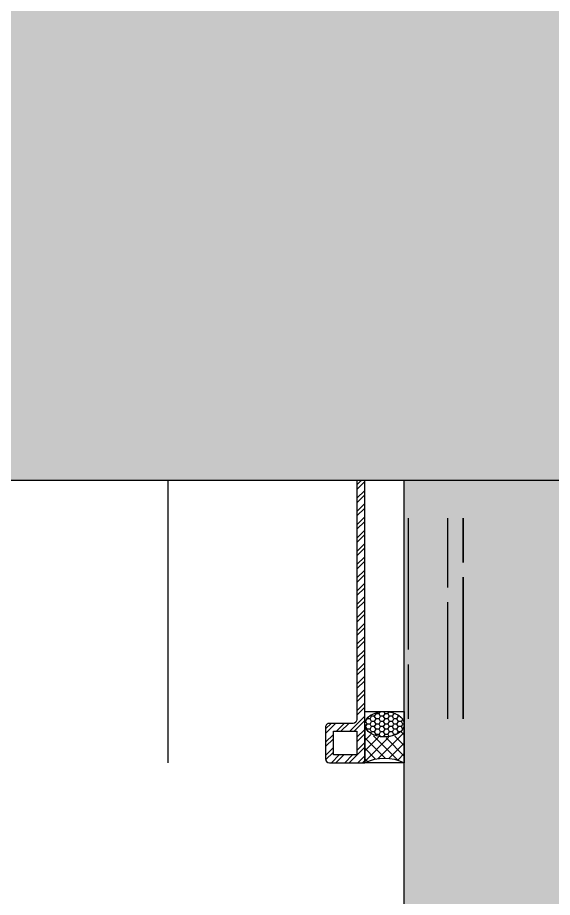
# Model space of a CAD drawing. Header units: millimetres. Extents: x 2519235 to 7246330, y 25937 to 201821.
# Drawn here: x 2744271 to 2744406.8, y 105289.8 to 105512.9 of the extents above; entities that cross this region are included whole.
import ezdxf

# ---------------------------------------------------------------- set-up
doc = ezdxf.new("R2010")
doc.units = ezdxf.units.MM
doc.set_wipeout_variables(frame=1)
for name, color, linetype in [('000 - CONCRETE_COL_CUT_COLOR_1', 7, 'Continuous'), ('000 - CONCRETE_COL_HATCH_', 7, 'Continuous'), ('000 - CONCRETE_COL_WIPEOUT_', 7, 'Continuous'), ('000 - CONCRETE_PRECAST_CUT_COLOR_4', 7, 'Continuous'), ('010 - ASPG_FLASHING_HATCH_', 7, 'Continuous'), ('010 - ASPG_FLASHING_MAIN_COLOR_4', 7, 'Continuous'), ('010 - ASPG_FLASHING_WIPEOUT_', 7, 'Continuous'), ('010 - ASPG_FRAMING_CUT_COLOR_4', 7, 'Continuous'), ('010 - ASPG_FRAMING_DEF_SUB', 7, 'Continuous'), ('010 - ASPG_FRAMING_HATCH_', 7, 'Continuous'), ('010 - ASPG_FRAMING_SUB_COLOR_2', 7, 'Continuous'), ('_Wall-PRECAST', 7, 'Continuous'), ('A-ROOF', 7, 'Continuous'), ('A-ROOF-OTLN', 7, 'Continuous'), ('Xref-PLAN-106.940$0$_PP-Dim', 7, 'Continuous')]:
    doc.layers.add(name, color=color, linetype=linetype)

# ---------------------------------------------------------------- blocks, each defined once
blk = doc.blocks.new('Xref-PLAN-106.940')
at = {"layer": 'Xref-PLAN-106.940$0$_PP-Dim', "color": 7}
for p, q in [((140694.1805612043, 10358.39471270935), (145669.1805612039, 10358.39471270935)), ((140694.1805612043, 10058.39471270935), (145669.1805612039, 10058.39471270935))]:
    blk.add_line(p, q, dxfattribs=at)
blk = doc.blocks.new('*U2092')
at = {"layer": '000 - CONCRETE_COL_HATCH_'}
h = blk.add_hatch(dxfattribs=at)
h.set_pattern_fill('AR-CONC', scale=0.04)
h.set_pattern_definition([(49.99999999999999, (-999.9999999918386, -765886.8492090016), (7.28738675984016, -0.6375634215561234), [0.762, -8.382000000000001]), (355, (-999.9999999918386, -765886.8492090016), (-1.409736856998774, 7.642273809561406), [0.6096, -6.7056233668]), (100.4514447, (-999.3927197118633, -765886.9023391417), (5.877649883614131, 7.004710076487804), [0.6476003519999999, -7.123609783999998]), (46.18420000000001, (-999.9999999918386, -765884.8172090016), (10.8431616356852, -1.681693117309086), [1.143, -12.573]), (96.63555760999992, (-999.0964039918495, -765884.9573490017), (9.49616536206012, 9.897044983908861), [0.9714009256, -10.6854243264]), (351.1841511700001, (-999.9999999918386, -765884.8172090016), (9.496165362599081, 9.897044983421306), [0.9143986828, -10.0583892768]), (21, (-998.9839999918354, -765885.3252090017), (6.064575650765299, -4.090607927483505), [0.762, -8.382000000000001]), (326.0000000000001, (-998.9839999918354, -765885.3252090017), (2.472081133905883, 7.367518644892771), [0.6096, -6.7056]), (71.45144499999999, (-998.4786186878796, -765885.6660929976), (8.536656771148646, 3.27691075543621), [0.6476003520000001, -7.123597503999999]), (37.50000000000001, (-999.9999999918386, -765886.8492090016), (0.1235441300236727, 3.382201554926124), [0, -6.62432, 0, -6.807200000000001, 0, -6.731000000000001]), (7.499999999999999, (-999.9999999918386, -765886.8492090016), (2.67278650041223, 4.00722299272478), [0, -3.88112, 0, -6.47192, 0, -2.5654]), (327.5, (-1002.26567999185, -765886.8492090016), (5.423623806674856, -0.2291497597069377), [0, -2.54, 0, -7.9248, 0, -10.5156]), (317.5, (-1003.281679991853, -765886.8492090016), (5.925167255440722, 1.017059641333321), [0, -3.302, 0, -5.26288, 0, -7.4676])])
h.paths.add_polyline_path([(-1.667805984044525e-10, 1.091393642127514e-11), (-149.9989920258522, -0.0001244321465492249), (-149.9990343553527, 39.99975112158609), (-200, 39.99950224906206), (-200, 1864.999253377318), (-150.0009656439906, 1864.999004514408), (-150.0010079741478, 1904.999502256513), (0, 1904.999502256513)])
at = {"layer": '000 - CONCRETE_COL_CUT_COLOR_1', "color": 7, "lineweight": -2}
blk.add_lwpolyline([(-200, 39.99950224906206), (-200, 1864.999253377318), (-150.0009656439906, 1864.999004514408)], dxfattribs=at)
blk = doc.blocks.new('A$C6d15e31b')
at = {"layer": '_Wall-PRECAST', "color": 7}
blk.add_line((9825, -15075.00049775097), (9825, -13250.00074662271), dxfattribs=at)
at = {"layer": 'A-ROOF', "color": 7}
for p, q in [((9840, -13338.21438364356), (9840, -13327.00000000009)), ((9840, -13377.86187590405), (9840, -13341.94495745501))]:
    blk.add_line(p, q, dxfattribs=at)
at = {"layer": 'A-ROOF-OTLN', "color": 7}
for p, q in [((9826, -13327.00000000009), (9826, -13360.30377335832)), ((9836, -13327.00000000009), (9836, -13344.52563784839)), ((9840, -13327.00000000009), (9840, -13338.21438364356)), ((9840, -13341.94495745501), (9840, -13377.86187590405)), ((9836, -13348.25621165984), (9836, -13377.86187590405)), ((9826, -13364.03434716983), (9826, -13377.86187590405))]:
    blk.add_line(p, q, dxfattribs=at)
at = {"color": 7}
blk.add_blockref('Xref-PLAN-106.940', (-135619.3374636862, -23258.39544955263), dxfattribs=at)
at = {"layer": '000 - CONCRETE_PRECAST_CUT_COLOR_4', "color": 7}
blk.add_blockref('*U2092', (10025, -15115.00000000003), dxfattribs=at)
blk = doc.blocks.new('000_ASPG_TYP_FILES_FRAMING_EXTR_BREAKLINE_TYPE_2')
at = {"layer": '010 - ASPG_FRAMING_HATCH_', "transparency": 33554585}
h = blk.add_hatch(dxfattribs=at)
h.set_pattern_fill('ANSI32', scale=0.25)
h.set_pattern_definition([(45, (0, 0), (-1.683798022700467, 1.683798022700467), []), (45, (1.1225325, 0), (-1.683798022700467, 1.683798022700467), [])])
h.paths.add_polyline_path([(131.0000000002328, 91.00000000058208, 0.4142135623730951), (132.0000000003492, 90.00000000046566), (140.0000000002328, 90.00000000046566, 0.4142135623730951), (141.0000000002328, 91.00000000046566), (141.0000000002328, 100.0000000004657), (2.000000000465661, 100.0000000004657), (2.000000000465661, 125.0000000004657), (4.656612873077393e-10, 125.0000000004657), (4.656612873077393e-10, 99.00000000046566, 0.4142135623730951), (1.000000000465661, 98.00000000046566), (63.00000000023283, 98.00000000046566, -0.414213562373093), (64.00000000023283, 97.00000000046566), (64.00000000023277, 3, -0.4142135623730951), (63.00000000023277, 2), (4.655476004700176e-10, 2), (-5.684341886080801e-14, 0), (141.0000000002328, -6.05359673500061e-09), (141.0000000002328, 8.99999999650754, 0.4142135623730951), (140.0000000002328, 9.99999999650754), (132.0000000003492, 9.99999999650754, 0.4142135623730951), (131.0000000002328, 8.999999996391125), (131.0000000002328, 3, -0.4142135623730951), (130.0000000002328, 2), (67.00000000034919, 2, -0.4142135623730951), (66.00000000023277, 3.000000000116415), (66.00000000023283, 97.00000000034925, -0.4142135623730951), (67.00000000034925, 98.00000000046566), (130.0000000002328, 98.00000000046566, -0.414213562373095), (131.0000000002328, 97.00000000046566)])
h.paths.add_polyline_path([(133.0000000002328, 92.00000000372529), (133.0000000002328, 98.00000000046566), (139.0000000004657, 98.00000000046566), (139.0000000004657, 92.00000000372529)], flags=16)
h.paths.add_polyline_path([(133.0000000002328, 7.999999996740371), (139.0000000004656, 7.999999996740371), (139.0000000004656, 2), (133.0000000002328, 2)], flags=16)
at = {"layer": '010 - ASPG_FRAMING_HATCH_'}
h = blk.add_hatch(dxfattribs=at)
h.set_pattern_fill('ANSI37', scale=0.5954980955866349, angle=-90.00000000000001)
h.set_pattern_definition([(314.9999999999999, (1257419.492862034, -519971.6224064051), (1.336931354494228, 1.336931354494224), []), (44.99999999999984, (1257419.492862034, -519971.6224064051), (-1.336931354494223, 1.336931354494228), [])])
edge = h.paths.add_edge_path()
edge.add_ellipse((57.77220869682924, 105.0000000013979), major_axis=(-3.509070088518285e-14, -4.999999999272404), ratio=0.6444816938462435, start_angle=0, end_angle=180)
edge.add_line((57.7722086968293, 110.0000000004666), (62.00000000013239, 110.0000000004666))
edge.add_arc((62.00000000012511, 110.3000000005204), 0.3000000000538421, -89.99999999861039, -1.389609784768862e-09)
edge.add_line((62.30000000017895, 110.3000000005131), (62.30000000017895, 111.0000000004666))
edge.add_line((62.30000000017895, 111.0000000004666), (61.80000000017895, 111.5000000006994))
edge.add_line((61.80000000017895, 111.5000000006994), (62.30000000017895, 112.0000000004666))
edge.add_line((62.3000000001789, 112.0000000004666), (61.8000000001789, 112.5000000006994))
edge.add_line((61.8000000001789, 112.5000000006994), (62.3000000001789, 113.0000000004666))
edge.add_line((62.3000000001789, 113.0000000004666), (61.8000000001789, 113.5000000004666))
edge.add_line((61.8000000001789, 113.5000000004666), (62.3000000001789, 114.0000000004666))
edge.add_line((62.3000000001789, 114.0000000004666), (62.3000000001789, 115.0000000004666))
edge.add_line((62.3000000001789, 115.0000000004666), (63.30000000006248, 115.0000000004666))
edge.add_line((63.30000000006248, 115.0000000004666), (63.80000000006248, 115.5000000004666))
edge.add_line((63.80000000006248, 115.5000000004666), (64.30000000006248, 115.0000000004666))
edge.add_line((64.30000000006248, 115.0000000004666), (64.80000000006248, 115.5000000004666))
edge.add_line((64.80000000006248, 115.5000000004666), (65.30000000006248, 115.0000000004666))
edge.add_line((65.30000000006248, 115.0000000004666), (65.80000000006248, 115.5000000004666))
edge.add_line((65.80000000006248, 115.5000000004666), (66.3000000001789, 115.0000000004666))
edge.add_line((66.3000000001789, 115.0000000004666), (67.00000000013233, 115.0000000004666))
edge.add_arc((67.00000000009595, 115.3000000004331), 0.2999999999665306, -89.99999999305201, 1.528565674358258e-08)
edge.add_line((67.30000000006248, 115.3000000005131), (67.30017822621585, 110.0000000004666))
edge.add_arc((77.20009572428614, 105.0000000011651), 11.09091368921486, 153.2037265686182, 206.7962734313818)
edge.add_line((67.30017822621585, 100.0000000018636), (57.77220869682924, 100.0000000018636))
h = blk.add_hatch(dxfattribs=at)
h.set_pattern_fill('ANSI37', scale=0.5954980955866349, angle=-90.00000000000001)
h.set_pattern_definition([(314.9999999999999, (1257419.192862035, -519973.9224064052), (1.336931354494228, 1.336931354494224), []), (44.99999999999984, (1257419.192862035, -519973.9224064052), (-1.336931354494223, 1.336931354494228), [])])
edge = h.paths.add_edge_path()
edge.add_ellipse((11.52796953045714, 105.0000000013979), major_axis=(-3.510345640540481e-14, -4.999999999272404), ratio=0.6444816938462435, start_angle=180, end_angle=360, ccw=False)
edge.add_line((11.52796953045714, 110.0000000004666), (2.000000001098726, 110.0000000004666))
edge.add_arc((-7.899917496811156, 105.0000000013979), 11.09091368915029, -26.79627343179601, 26.796273430967574, ccw=False)
edge.add_line((2.000000001070532, 100.0000000018636), (11.52796953042895, 100.0000000018636))
h = blk.add_hatch(dxfattribs=at)
h.set_pattern_fill('HONEY', scale=0.238199238234654, angle=-90.00000000000001)
h.set_pattern_definition([(270, (1257419.442484037, -519993.9224064052), (0.6549599250656583, -1.134423872092541), [0.7562825813950264, -1.512565162790053]), (29.99999999999978, (1257419.442484037, -519993.9224064052), (0.6549599293588203, 1.134423869613882), [0.7562825813950257, -1.512565162790051]), (329.9999999999998, (1257419.442484037, -519993.9224064052), (1.309919854424478, -2.478657937293614e-09), [-1.512565162790051, 0.7562825813950254])])
edge = h.paths.add_edge_path()
edge.add_ellipse((11.77759153230824, 105.0000000014043), major_axis=(-3.509070088518285e-14, -4.999999999272404), ratio=0.6444816938462435, start_angle=0, end_angle=360, ccw=False)
h = blk.add_hatch(dxfattribs=at)
h.set_pattern_fill('HONEY', scale=0.238199238234654, angle=-90.00000000000001)
h.set_pattern_definition([(270, (1257419.243240032, -519991.6224064051), (0.6549599250656583, -1.134423872092541), [0.7562825813950264, -1.512565162790053]), (29.99999999999978, (1257419.243240032, -519991.6224064051), (0.6549599293588203, 1.134423869613882), [0.7562825813950257, -1.512565162790051]), (329.9999999999998, (1257419.243240032, -519991.6224064051), (1.309919854424478, -2.478657937293614e-09), [-1.512565162790051, 0.7562825813950254])])
edge = h.paths.add_edge_path()
edge.add_ellipse((57.5225866949782, 105.0000000013979), major_axis=(-3.509070088518285e-14, -4.999999999272404), ratio=0.6444816938462435, start_angle=0, end_angle=360)
at = {"color": 7}
blk.add_point((141.0000000002328, 100.0000000004657), dxfattribs=at)
at = {"layer": '010 - ASPG_FRAMING_CUT_COLOR_4', "color": 7}
blk.add_lwpolyline([(-5.684341886080801e-14, 0), (4.656044438888784e-10, 2), (63.00000000023277, 2, 0.4142135623730951), (64.00000000023277, 3), (64.00000000023283, 97.00000000046566, 0.4142135623730951), (63.00000000023283, 98.00000000046566), (1.000000000465661, 98.00000000046566, -0.4142135623730951), (4.656612873077393e-10, 99.00000000046566), (4.656612873077393e-10, 125.0000000004657), (2.000000000465661, 125.0000000004657), (2.000000000465661, 100.0000000004657), (141.0000000002328, 100.0000000004657), (141.0000000002328, 91.00000000046566, -0.4142135623730951), (140.0000000002328, 90.00000000046566), (132.0000000004657, 90.00000000046566, -0.414213562373095), (131.0000000002328, 91.00000000046566), (131.0000000002328, 97.00000000046566, 0.4142135623730951), (130.0000000002328, 98.00000000046566), (67.00000000046566, 98.00000000046566, 0.4142135623730951), (66.00000000023283, 97.00000000046566), (66.00000000023277, 3, 0.4142135623730951), (67.0000000004656, 2), (130.0000000002328, 2, 0.4142135623730951), (131.0000000002328, 3), (131.0000000002328, 8.99999999650754, -0.414213562373095), (132.0000000004656, 9.99999999650754), (140.0000000002328, 9.99999999650754, -0.4142135623730951), (141.0000000002328, 8.99999999650754), (141.0000000002328, 0)], format="xyb", close=True, dxfattribs=at)
for points in [[(139.0000000004657, 98.00000000046566), (139.0000000004657, 92.00000000372529), (133.0000000002328, 92.00000000372529), (133.0000000002328, 98.00000000046566)], [(139.0000000004656, 2), (139.0000000004656, 7.999999996740371), (133.0000000002328, 7.999999996740371), (133.0000000002328, 2)]]:
    blk.add_lwpolyline(points, close=True, dxfattribs=at)
at = {"layer": '010 - ASPG_FRAMING_DEF_SUB', "color": 7, "transparency": 33554457}
blk.add_line((4.656044438888784e-10, 50.00000000023283), (141.0000000002329, 50.00000000023283), dxfattribs=at)
for points in [[(54.30017822621591, 100.0000000018636), (67.30017822621585, 100.0000000018636), (67.30017822621585, 115.5000000004666), (54.30017822621585, 115.5000000004666)], [(2.000000001070532, 100.0000000018636), (15.00000000107053, 100.0000000018699), (15.00000000107053, 110.0000000006767), (2.000000001070532, 110.0000000006703)]]:
    blk.add_lwpolyline(points, close=True, dxfattribs=at)
at = {"layer": '010 - ASPG_FRAMING_SUB_COLOR_2', "color": 7}
for points in [[(57.5225866949782, 100.0000000018636), (67.30017822621585, 100.0000000018636, -0.2381992382621886), (67.30017822621585, 110.0000000004666), (67.30000000006248, 115.3000000005131, -0.4142135624157165), (67.00000000013233, 115.0000000004666), (66.3000000001789, 115.0000000004666), (65.80000000006248, 115.5000000004666), (65.30000000006248, 115.0000000004666), (64.80000000006248, 115.5000000004666), (64.30000000006248, 115.0000000004666), (63.80000000006248, 115.5000000004666), (63.30000000006248, 115.0000000004666), (62.3000000001789, 115.0000000004666), (62.3000000001789, 114.0000000004666), (61.8000000001789, 113.5000000004666), (62.3000000001789, 113.0000000004666), (61.8000000001789, 112.5000000006994), (62.3000000001789, 112.0000000004666), (61.80000000017895, 111.5000000006994), (62.30000000017895, 111.0000000004666), (62.30000000017895, 110.3000000005131, -0.414213562358888), (62.00000000013239, 110.0000000004666), (57.5225866949782, 110.0000000004666)], [(11.77759153219182, 100.0000000018699), (2.000000001070532, 100.0000000018636, 0.2381992382621886), (2.000000001070532, 110.0000000004666), (11.77759153219182, 110.0000000004729)]]:
    blk.add_lwpolyline(points, format="xyb", dxfattribs=at)
at = {"layer": '010 - ASPG_FRAMING_SUB_COLOR_2', "color": 7, "extrusion": (0, 0, -1)}
blk.add_ellipse((11.77759153230824, 105.0000000014043), major_axis=(-3.509070088518285e-14, -4.999999999272404), ratio=0.6444816938462435, dxfattribs=at)
at = {"layer": '010 - ASPG_FRAMING_SUB_COLOR_2', "color": 7}
blk.add_ellipse((57.5225866949782, 105.0000000013979), major_axis=(-3.509070088518285e-14, -4.999999999272404), ratio=0.6444816938462435, dxfattribs=at)
blk = doc.blocks.new('*U2121')
at = {"color": 7, "rotation": 89.99999999999999}
blk.add_blockref('000_ASPG_TYP_FILES_FRAMING_EXTR_BREAKLINE_TYPE_2', (1414.00000000001, 1.592514564663361e-09), dxfattribs=at)
blk = doc.blocks.new('W-1-PP17-ENT1_REV02_20260416-153151_PP17_ENT1_ASPG_MAIN_UPPL')
at = {"color": 7, "xscale": -0.9999999999999998, "rotation": 179.9999999999999}
blk.add_blockref('*U2121', (8401, -13247.99999999907), dxfattribs=at)
blk = doc.blocks.new('A$C5a699cc3')
at = {"layer": '010 - ASPG_FRAMING_HATCH_'}
h = blk.add_hatch(dxfattribs=at)
h.set_pattern_fill('HONEY', scale=0.238199238234654, angle=90.00000000000001)
h.set_pattern_definition([(90, (-1257417.442484036, 520093.9224064065), (-0.6549599250656588, 1.134423872092541), [0.7562825813950264, -1.512565162790053]), (209.9999999999998, (-1257417.442484036, 520093.9224064065), (-0.6549599293588197, -1.134423869613882), [0.7562825813950257, -1.512565162790051]), (149.9999999999998, (-1257417.442484036, 520093.9224064065), (-1.309919854424478, 2.478657355572341e-09), [-1.51256516279005, 0.7562825813950252])])
edge = h.paths.add_edge_path()
edge.add_ellipse((-9.777591531164944, -4.999999999534339), major_axis=(3.287025483628455e-14, 4.999999999272404), ratio=0.6444816938462435, start_angle=0, end_angle=360, ccw=False)
h = blk.add_hatch(dxfattribs=at)
h.set_pattern_fill('ANSI37', scale=0.5954980955866349, angle=90.00000000000001)
h.set_pattern_definition([(134.9999999999999, (-1257417.192862035, 520073.9224064065), (-1.336931354494227, -1.336931354494224), []), (224.9999999999999, (-1257417.192862035, 520073.9224064065), (1.336931354494224, -1.336931354494227), [])])
edge = h.paths.add_edge_path()
edge.add_ellipse((-9.52796952938661, -4.999999999534339), major_axis=(3.288301035650653e-14, 4.999999999272404), ratio=0.6444816938462435, start_angle=180, end_angle=360, ccw=False)
edge.add_line((-9.52796952938661, -9.999999998603016), (0, -9.999999998603016))
edge.add_arc((9.899917497765273, -4.999999999534339), 11.09091368915029, 153.2037265682041, 206.7962734309676, ccw=False)
edge.add_line((0, 0), (-9.52796952938661, 0))
at = {"layer": '010 - ASPG_FRAMING_DEF_SUB', "color": 7, "transparency": 33554457}
blk.add_lwpolyline([(0, 0), (-13, 0), (-13, -9.999999998806743), (0, -9.999999998806743)], close=True, dxfattribs=at)
at = {"layer": '010 - ASPG_FRAMING_SUB_COLOR_2', "color": 7}
blk.add_lwpolyline([(-9.777591531164944, 0), (0, 0, 0.2381992382621886), (0, -9.999999998603016), (-9.777591531164944, -9.999999998603016)], format="xyb", dxfattribs=at)
at = {"layer": '010 - ASPG_FRAMING_SUB_COLOR_2', "color": 7, "extrusion": (0, 0, -1)}
blk.add_ellipse((-9.777591531164944, -4.999999999534339), major_axis=(3.287025483628455e-14, 4.999999999272404), ratio=0.6444816938462435, dxfattribs=at)
blk = doc.blocks.new('*U2955')
at = {"color": 7}
blk.add_wipeout([(0, 69.29999999994789), (1528.5430975178397, 69.29999999985239), (1649.8430975180727, -52.00000000009277), (0, -51.99999999999727)], dxfattribs=at).dxf.layer = '010 - ASPG_FLASHING_WIPEOUT_'
at = {"layer": '010 - ASPG_FLASHING_HATCH_'}
h = blk.add_hatch(dxfattribs=at)
h.set_pattern_fill('DOTS', scale=0.1)
h.set_pattern_definition([(0, (0, 0), (3.96875, 7.9375), [0, -7.9375])])
h.paths.add_polyline_path([(-2.8421709430404e-14, 69.29999999999998), (1528.543097518018, 69.2999999999051), (1649.843097518251, -52.0000000000949), (3.155443620884047e-30, -52.00000000000001)])
at = {"layer": '010 - ASPG_FLASHING_MAIN_COLOR_4', "color": 7}
blk.add_lwpolyline([(-2.8421709430404e-14, 69.29999999999998), (1528.543097518018, 69.2999999999051), (1649.843097518251, -52.0000000000949), (3.155443620884047e-30, -52.00000000000001)], close=True, dxfattribs=at)
blk = doc.blocks.new('W-1-PP17-ENT1_REV03_20260621-000232_LOPF_FLASHING')
at = {"color": 7, "xscale": -1, "rotation": 180}
blk.add_blockref('*U2955', (8401, -13247.99999999907), dxfattribs=at)

msp = doc.modelspace()

# ---------------------------------------------------------------- block references
at = {"color": 7}
msp.add_blockref('A$C6d15e31b', (2734544.160699638, 118712.9420134598), dxfattribs=at)

# ---------------------------------------------------------------- next in the draw order: block references
msp.add_blockref('W-1-PP17-ENT1_REV02_20260416-153151_PP17_ENT1_ASPG_MAIN_UPPL', (2734544.160699638, 118712.9420134598), dxfattribs=at)

# ---------------------------------------------------------------- next in the draw order: block references
at = {"color": 7, "xscale": -1, "rotation": 90}
msp.add_blockref('A$C5a699cc3', (2744359.160699638, 105323.9420134589), dxfattribs=at)

# ---------------------------------------------------------------- next in the draw order: block references
at = {"color": 7}
msp.add_blockref('W-1-PP17-ENT1_REV03_20260621-000232_LOPF_FLASHING', (2734544.160699638, 118712.9420134598), dxfattribs=at)

doc.saveas('drawing.dxf')
